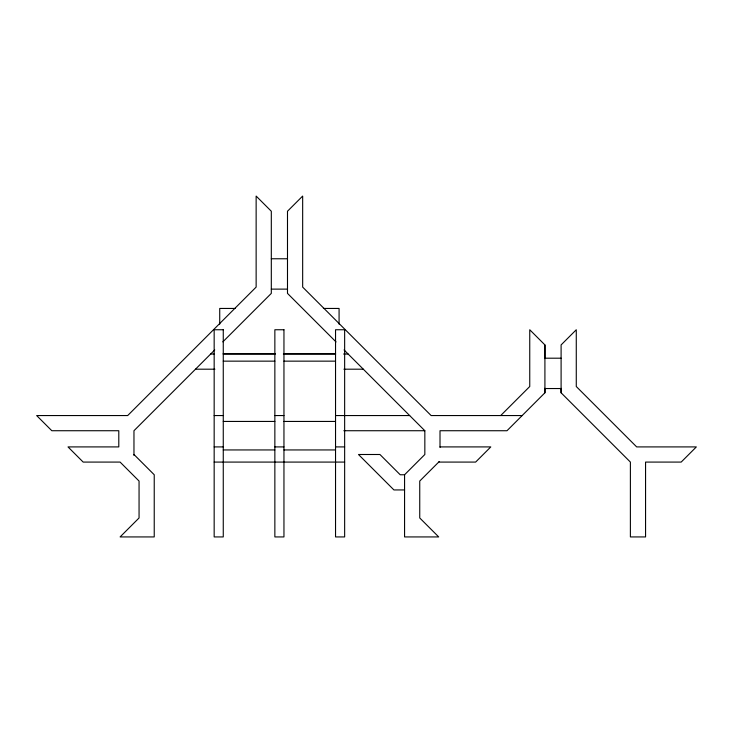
<?xml version="1.0" encoding="UTF-8"?>
<svg xmlns="http://www.w3.org/2000/svg" width="733" height="733" viewBox="0 0 733 733"><rect width="100%" height="100%" fill="white"/><g stroke="black" fill="none" stroke-linecap="round" stroke-linejoin="round"><path stroke-width="1.1" d="M440.011 447.423L440.011 430.729L506.989 430.738L544.912 392.796L544.912 388.243M544.912 358.602L544.912 344.922L529.748 329.749L529.748 386.511L500.703 415.556M561.102 392.796L561.102 344.922L576.275 329.749L576.275 386.511L636.675 446.91L696.35 446.91L681.177 462.083L645.562 462.083L645.562 536.932L630.389 536.932L630.389 462.083L561.102 392.796L561.102 388.334M214.76 349.934L133.965 430.729L133.965 455.459M222.841 341.862L271.311 293.383L271.311 211.241L256.138 196.068L256.138 287.098L127.679 415.556L36.65 415.556L51.823 430.729L118.792 430.729L118.792 446.91L68.004 446.91L83.177 462.083L120.093 462.083L139.059 481.05L139.059 517.965L120.093 536.932L154.232 536.932L154.232 474.764L133.965 454.497M439.232 461.561L419.743 481.05L419.743 517.965L438.71 536.932L404.57 536.932L404.57 474.764L424.838 454.497L424.838 430.729L344.052 349.934M271.311 258.767L287.492 258.776M271.311 289.123L287.492 289.123M235.43 308.446L219.726 308.446L219.726 324.151M323.381 308.446L339.077 308.446L339.077 324.151M223.263 353.746L274.857 353.746M283.955 353.746L335.54 353.746M210.673 354.021L214.082 354.021M223.171 354.021L275.425 354.021M283.378 354.021L335.641 354.021M343.594 354.021L348.138 354.021M544.921 358.199L561.102 358.199M223.263 361.149L274.857 361.149M283.955 361.149L335.54 361.149M195.5 369.194L214.906 369.194M343.905 369.194L363.311 369.194M544.921 388.536L561.102 388.536M214.164 415.556L223.263 415.556M274.857 415.556L283.955 415.556M335.54 415.556L409.665 415.556M522.162 415.556L431.123 415.556L302.665 287.098L302.665 196.068L287.492 211.241L287.492 293.383L336.044 341.926M223.263 421.438L274.857 421.438M283.955 421.438L335.54 421.438M343.841 430.729L424.838 430.729M214.164 446.91L223.263 446.91M274.857 446.91L283.955 446.91M335.54 446.91L344.647 446.91M440.011 446.91L490.798 446.91L475.625 462.083L438.71 462.083M223.263 449.943L274.857 449.943M283.955 449.943L335.54 449.943M214.164 462.083L344.647 462.083M404.57 474.764L400.209 474.764L379.941 454.497L358.483 454.497L393.923 489.937L404.57 489.937M544.912 344.922L544.912 392.796M223.263 329.749L214.164 329.749L214.164 536.932L223.263 536.932L223.263 329.749M283.955 329.749L274.857 329.749L274.857 536.932L283.955 536.932L283.955 329.749M344.647 329.749L335.54 329.749L335.54 536.932L344.647 536.932L344.647 329.749"/></g></svg>
